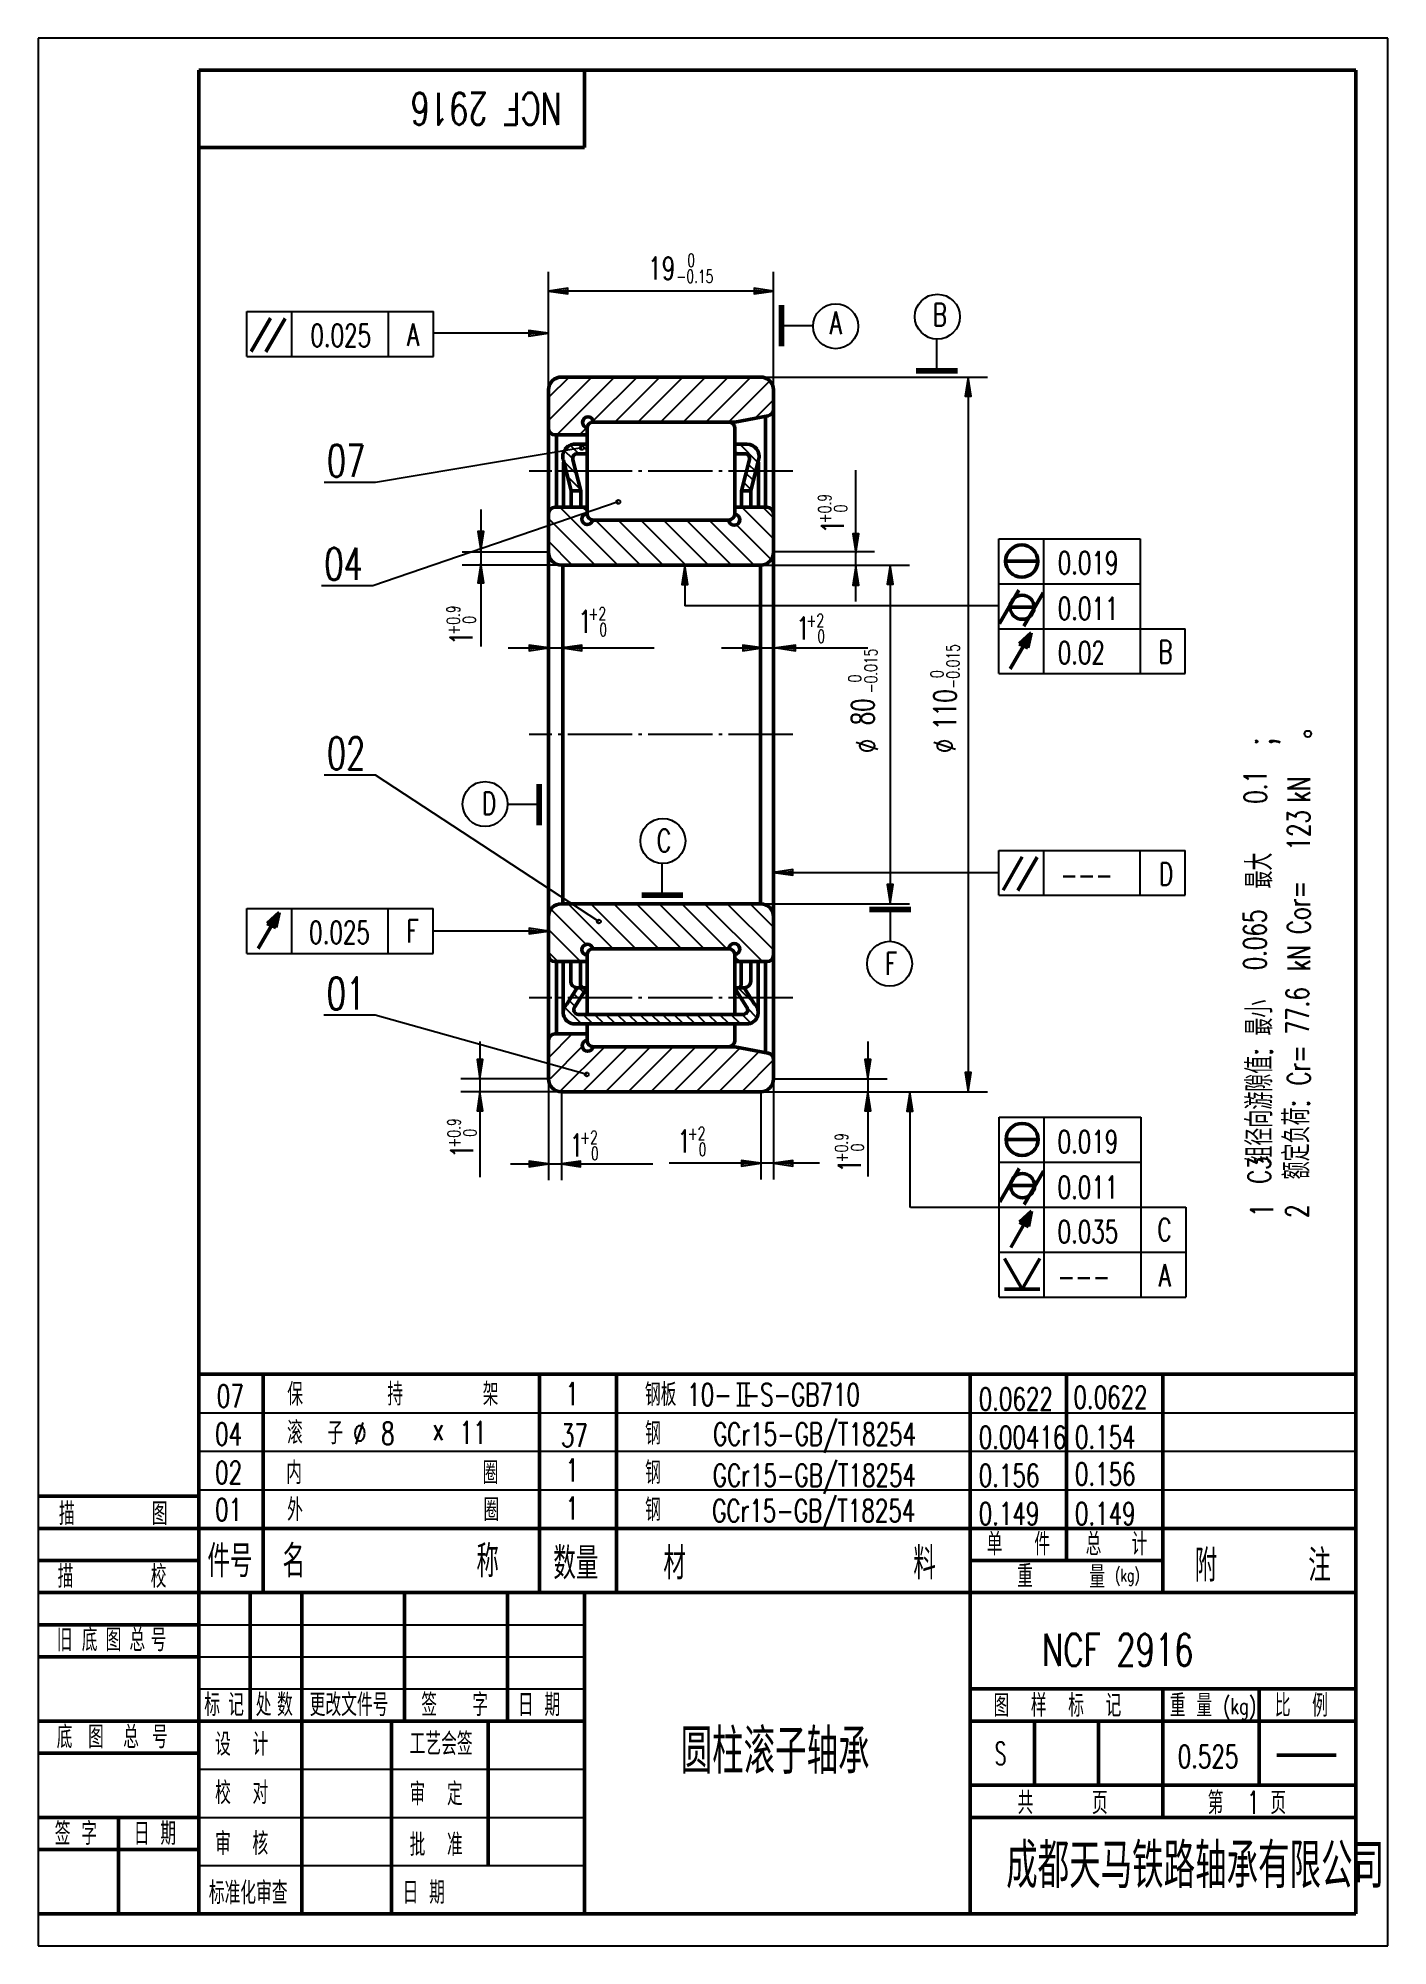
# Model space of a CAD drawing. Extents: x 0 to 210, y 0 to 297.
import ezdxf
from ezdxf.enums import TextEntityAlignment as Align

# ---------------------------------------------------------------- set-up
doc = ezdxf.new("R2010")
doc.units = 0
doc.header["$MEASUREMENT"] = 0
doc.linetypes.add('CENTER', pattern=[12.5, 10, -1, 0.5, -1])
doc.layers.get('0').update_dxf_attribs({"color": 6, "linetype": 'CONTINUOUS'})
doc.layers.get('DEFPOINTS').update_dxf_attribs({"linetype": 'CONTINUOUS'})
doc.layers.add('1', color=2, linetype='CONTINUOUS', lineweight=50)
for name, color, linetype in [('2', 6, 'CONTINUOUS'), ('3', 7, 'CENTER'), ('90', 7, 'CONTINUOUS')]:
    doc.layers.add(name, color=color, linetype=linetype)
doc.styles.add('HZ', font='SIMPLEX', dxfattribs={"width": 0.7, "bigfont": 'HZTXT'})
doc.dimstyles.get("Standard").update_dxf_attribs({"dimtxt": 0.18, "dimasz": 0.18, "dimexe": 0.18, "dimexo": 0.0625, "dimgap": 0.09, "dimtad": 0, "dimtih": 1, "dimtoh": 1, "dimdec": 4, "dimzin": 0, "dimdsep": 46, "dimtxsty": 'Standard', "dimcen": 0.09, "dimadec": 0, "dimazin": 0, "dimtfac": 1, "dimtdec": 4, "dimtofl": 0, "dimtmove": 0, "dimatfit": 3, "dimfxl": 0, "dimtolj": 1, "dimtzin": 0, "dimarcsym": 0})

# ---------------------------------------------------------------- blocks, each defined once
blk = doc.blocks.new('BLK', base_point=(1, 0))
for points in [[(0, 0), (1, 0), (0, 0.15), (0, -0.15), (1, 0)], [(0, 0.07), (0.5, 0), (0, -0.07)]]:
    blk.add_lwpolyline(points)
blk = doc.blocks.new('*D3')
at = {"color": 0, "linetype": 'ByBlock'}
for p, q in [((108.07, 244.24), (143.36, 244.24)), ((140.36, 241.24), (140.36, 135.97)), ((108.07, 132.97), (143.36, 132.97))]:
    blk.add_line(p, q, dxfattribs=at)
at = {"layer": 'DEFPOINTS', "color": 0, "linetype": 'ByBlock'}
for p in [(108.07, 244.24), (108.07, 132.97), (140.36, 132.97)]:
    blk.add_point(p, dxfattribs=at)
at = {"color": 0, "linetype": 'ByBlock', "xscale": 3, "yscale": 3, "zscale": 3}
for p, rotation in [((140.36, 244.24), 90), ((140.36, 132.97), 270)]:
    blk.add_blockref('BLK', p, dxfattribs=dict(at, rotation=rotation))
blk = doc.blocks.new('*D2')
at = {"color": 0, "linetype": 'ByBlock'}
for p, q in [((-152.5, 134.63), (-152.5, 153.01)), ((-117.5, 134.63), (-117.5, 153.01)), ((-120.5, 150.01), (-149.5, 150.01))]:
    blk.add_line(p, q, dxfattribs=at)
at = {"layer": 'DEFPOINTS', "color": 0, "linetype": 'ByBlock'}
for p in [(-152.5, 150.01), (-152.5, 134.63), (-117.5, 134.63)]:
    blk.add_point(p, dxfattribs=at)
at = {"color": 0, "linetype": 'ByBlock', "xscale": 3, "yscale": 3, "zscale": 3, "rotation": 180}
blk.add_blockref('BLK', (-152.5, 150.01), dxfattribs=at)
at = {"color": 0, "linetype": 'ByBlock', "xscale": 3, "yscale": 3, "zscale": 3}
blk.add_blockref('BLK', (-117.5, 150.01), dxfattribs=at)
blk = doc.blocks.new('ZL', base_point=(176.19, 35.82))
at = {"layer": '2', "style": 'HZ', "width": 0.7}
blk.add_text('重 量', height=3.5, dxfattribs=at).set_placement((176.34, 35.82))
blk = doc.blocks.new('*D4')
at = {"color": 0, "linetype": 'ByBlock'}
for p, q in [((112.4, 214.97), (135.57, 214.97)), ((132.57, 211.97), (132.57, 165.24)), ((112.4, 162.24), (135.57, 162.24))]:
    blk.add_line(p, q, dxfattribs=at)
at = {"layer": 'DEFPOINTS', "color": 0, "linetype": 'ByBlock'}
for p in [(112.4, 214.97), (112.4, 162.24), (132.57, 162.24)]:
    blk.add_point(p, dxfattribs=at)
at = {"color": 0, "linetype": 'ByBlock', "xscale": 3, "yscale": 3, "zscale": 3}
for p, rotation in [((132.57, 214.97), 90), ((132.57, 162.24), 270)]:
    blk.add_blockref('BLK', p, dxfattribs=dict(at, rotation=rotation))
blk = doc.blocks.new('*X5')
at = {"color": 0}
for p, q in [((84.92, 148.43), (84.19, 149.15)), ((111.65, 146.45), (108.94, 149.15)), ((84.52, 143.52), (81.89, 146.15)), ((83.56, 146.25), (82.62, 147.19)), ((84.24, 147.34), (83.31, 148.27)), ((111.84, 144.49), (110.36, 145.97)), ((82.28, 143.99), (82.16, 144.11)), ((86.29, 143.52), (84.79, 145.02)), ((88.05, 143.52), (86.55, 145.02)), ((89.82, 143.52), (88.32, 145.02)), ((91.59, 143.52), (90.09, 145.02)), ((93.36, 143.52), (91.86, 145.02)), ((95.13, 143.52), (93.63, 145.02)), ((96.89, 143.52), (95.39, 145.02)), ((98.66, 143.52), (97.16, 145.02)), ((100.43, 143.52), (98.93, 145.02)), ((102.2, 143.52), (100.7, 145.02)), ((103.96, 143.52), (102.46, 145.02)), ((105.73, 143.52), (104.23, 145.02)), ((107.5, 143.52), (106, 145.02)), ((109.27, 143.52), (107.77, 145.02)), ((110.91, 143.65), (109.54, 145.02))]:
    blk.add_line(p, q, dxfattribs=at)
blk = doc.blocks.new('*X6')
at = {"color": 0}
for p, q in [((108.89, 232.29), (108.4, 232.77)), ((112, 230.95), (109.16, 233.79)), ((111.98, 232.74), (111.12, 233.59)), ((111.3, 228.11), (110.12, 229.29)), ((111.65, 229.53), (110.49, 230.69)), ((110.95, 226.69), (109.76, 227.88))]:
    blk.add_line(p, q, dxfattribs=at)
blk = doc.blocks.new('*X7')
at = {"color": 0}
for p, q in [((83.17, 231.49), (81.86, 232.8)), ((84.14, 232.29), (82.79, 233.64)), ((85.41, 232.79), (84.41, 233.79)), ((83.76, 229.14), (81.76, 231.14)), ((84.35, 226.78), (82.35, 228.78))]:
    blk.add_line(p, q, dxfattribs=at)

msp = doc.modelspace()

# ---------------------------------------------------------------- linework, layer by layer
at = {"layer": '1'}
for p, q in [((25, 292), (25, 5)), ((205, 292), (25, 292)), ((85, 280), (85, 292)), ((205, 5), (205, 292)), ((25, 280), (85, 280)), ((115.50856, 249.0402), (115.50856, 255.4402)), ((115.80856, 249.0402), (115.80856, 255.4402)), ((33.13615, 248.21145), (36.13615, 253.4076)), ((35.44561, 248.17109), (38.44561, 253.36725)), ((143.01981, 245.36136), (136.61981, 245.36136)), ((143.01981, 245.06136), (136.61981, 245.06136)), ((108.40409, 237.23661), (113.59054, 238.22087)), ((82.91083, 226.54652), (81.71347, 231.31355)), ((81.73734, 223.97443), (81.73734, 231.0097)), ((84.41083, 226.52707), (83.20086, 231.36461)), ((109.41083, 226.52707), (110.66471, 231.3799)), ((110.91083, 226.52707), (112.10039, 231.35445)), ((112.08432, 223.97443), (112.08432, 230.97138)), ((150.49489, 215.59371), (155.49489, 215.59371)), ((150.64608, 215.59371), (150.64608, 215.59371)), ((149.5826, 205.85806), (152.5826, 211.05421)), ((151.29159, 208.42702), (155.02953, 208.42702)), ((153.36322, 205.44239), (156.36322, 210.63854)), ((151.26157, 198.79399), (154.51157, 204.42316)), ((154.51157, 204.42316), (152.62612, 202.7234)), ((152.62612, 202.7234), (154.00872, 202.06458)), ((153.90364, 203.40498), (153.04797, 202.56499)), ((153.93366, 203.44072), (153.67846, 202.26117)), ((154.51157, 204.42316), (154.00872, 202.06458)), ((151.26157, 198.79399), (151.26157, 198.79399)), ((77.81161, 180.87354), (77.81161, 174.47354)), ((78.11161, 180.87354), (78.11161, 174.47354)), ((150.12555, 164.34287), (153.12555, 169.53903)), ((152.43501, 164.30252), (155.43501, 169.49867)), ((100.31127, 163.73644), (93.91127, 163.73644)), ((100.31127, 163.43644), (93.91127, 163.43644)), ((34.24431, 155.25185), (37.49431, 160.88101)), ((37.49431, 160.88101), (35.60886, 159.18125)), ((37.49431, 160.88101), (36.99146, 158.52243)), ((129.36906, 161.47385), (135.76906, 161.47385)), ((129.36906, 161.17385), (135.76906, 161.17385)), ((35.60886, 159.18125), (36.99146, 158.52243)), ((36.88638, 159.86283), (36.03071, 159.02285)), ((36.9164, 159.89858), (36.6612, 158.71902)), ((34.24431, 155.25185), (34.24431, 155.25185)), ((81.69413, 145.31155), (81.69413, 153.23661)), ((112.04111, 145.31155), (112.04111, 153.23661)), ((82.25713, 146.63044), (83.86762, 149.15389)), ((83.52518, 146.20349), (85.36762, 149.15389)), ((83.86762, 149.15389), (85.36762, 149.15389)), ((109.86762, 149.15389), (108.36762, 149.15389)), ((110.21007, 146.20349), (108.36762, 149.15389)), ((111.47812, 146.63044), (109.86762, 149.15389)), ((108.40409, 139.97443), (113.59054, 138.99017)), ((150.55666, 125.54522), (155.55666, 125.54522)), ((150.70785, 125.54522), (150.70785, 125.54522)), ((149.64437, 115.80957), (152.64437, 121.00572)), ((153.42498, 115.3939), (156.42498, 120.59005)), ((151.35336, 118.37853), (155.09129, 118.37853)), ((151.32333, 108.7455), (154.57333, 114.37467)), ((154.57333, 114.37467), (152.68789, 112.67491)), ((153.96541, 113.35649), (153.10974, 112.5165)), ((153.99543, 113.39223), (153.74023, 112.21268)), ((154.57333, 114.37467), (154.07049, 112.01608)), ((152.68789, 112.67491), (154.07049, 112.01608)), ((153.08256, 102.24592), (150.33256, 107.00906)), ((151.32333, 108.7455), (151.32333, 108.7455)), ((153.08256, 102.24592), (155.83256, 107.00906)), ((150.33256, 102.24592), (155.83256, 102.24592)), ((25, 89), (205, 89)), ((35, 89), (35, 55)), ((78, 89), (78, 55)), ((90, 89), (90, 55)), ((145, 89), (145, 5)), ((160, 89), (160, 60)), ((175, 89), (175, 55)), ((0, 70), (25, 70)), ((0, 65), (25, 65)), ((25, 65), (205, 65)), ((0, 60), (25, 60)), ((145, 60), (175, 60)), ((0, 55), (25, 55)), ((25, 55), (205, 55)), ((33, 55), (33, 35)), ((41, 55), (41, 5)), ((57, 55), (57, 35)), ((73, 55), (73, 35)), ((85, 55), (85, 5)), ((0, 50), (25, 50)), ((0, 45), (25, 45)), ((145, 40), (205, 40)), ((175, 40), (175, 20)), ((190, 40), (190, 25)), ((0, 35), (25, 35)), ((25, 35), (85, 35)), ((55, 35), (55, 5)), ((70, 35), (70, 12.5)), ((145, 35), (205, 35)), ((155, 35), (155, 25)), ((165, 35), (165, 25)), ((0, 30), (25, 30)), ((192.75137, 29.70332), (201.9536, 29.70332)), ((145, 25), (205, 25)), ((0, 20), (25, 20)), ((12.5, 20), (12.5, 5)), ((145, 20), (205, 20)), ((0, 15), (25, 15)), ((0, 5), (205, 5))]:
    msp.add_line(p, q, dxfattribs=at)
at = {"layer": '1', "color": 2}
for p, q in [((112.40409, 244.23661), (81.40409, 244.23661)), ((79.40415, 242.23661), (79.40415, 134.97443)), ((114.40415, 242.23661), (114.40415, 134.97443)), ((113.15069, 238.1374), (113.15069, 223.97443)), ((85.40409, 235.23661), (80.39735, 235.23661)), ((80.65749, 223.97443), (80.65749, 235.23661)), ((85.40409, 236.23661), (85.40409, 222.97443)), ((108.40409, 237.23661), (86.40409, 237.23661)), ((108.40409, 222.97443), (108.40409, 236.23661)), ((83.52415, 233.78926), (85.41083, 233.78926)), ((83.86383, 232.28926), (85.41083, 232.28926)), ((108.40409, 233.78926), (110.27721, 233.78926)), ((108.40409, 232.28926), (109.99675, 232.28926)), ((82.91083, 226.54652), (82.91083, 223.97443)), ((82.91083, 226.52707), (84.41083, 226.52707)), ((84.41083, 226.52707), (84.41083, 223.97443)), ((109.41083, 226.52707), (109.41083, 223.97443)), ((110.91083, 226.52707), (109.41083, 226.52707)), ((110.91083, 226.52707), (110.91083, 223.97443)), ((80.40409, 223.97443), (85.40409, 223.97443)), ((113.40409, 223.97443), (108.40409, 223.97443)), ((107.40409, 221.97443), (86.40409, 221.97443)), ((112.40409, 214.97443), (81.40409, 214.97443)), ((81.64494, 214.97443), (81.64494, 162.23661)), ((112.40415, 214.97443), (112.40415, 162.23661)), ((112.40409, 162.23661), (81.40409, 162.23661)), ((107.40409, 155.23661), (86.40409, 155.23661)), ((80.40409, 153.23661), (85.40409, 153.23661)), ((80.65749, 153.23661), (80.65749, 141.97443)), ((82.86762, 153.23661), (82.86762, 150.15389)), ((84.36762, 153.23661), (84.36762, 149.65389)), ((85.40409, 145.0228), (85.40409, 154.34617)), ((108.40409, 154.23661), (108.40409, 145.0228)), ((113.40409, 153.23661), (108.40409, 153.23661)), ((109.36762, 153.23661), (109.36762, 149.65389)), ((110.86762, 153.23661), (110.86762, 150.15389)), ((113.15069, 139.07364), (113.15069, 153.23661)), ((83.4941, 143.5228), (110.24115, 143.5228)), ((84.03404, 145.0228), (109.70121, 145.0228)), ((85.40409, 140.97442), (85.40409, 143.47443)), ((108.40409, 143.47443), (108.40409, 140.97442)), ((85.40409, 141.97443), (80.40993, 141.97443)), ((108.40409, 139.97443), (86.40409, 139.97443)), ((112.40409, 132.97443), (81.40409, 132.97443))]:
    msp.add_line(p, q, dxfattribs=at)
at = {"layer": '1'}
for centre, radius in [((153.03296, 215.59371), 2.5), ((153.10051, 208.40021), 1.87837), ((153.09473, 125.54522), 2.5), ((153.16228, 118.35172), 1.87837)]:
    msp.add_circle(centre, radius, dxfattribs=at)
at = {"layer": '1', "color": 2}
for centre, radius, start, end in [((81.40409, 242.23661), 2, 90, 180), ((112.40409, 242.23661), 2, 0, 90), ((86.40409, 236.23661), 1, 90, 180), ((107.40409, 236.23661), 1, 360, 90), ((80.40409, 222.97443), 1, 90, 180), ((86.40409, 222.97443), 1, 180, 270), ((107.40409, 222.97443), 1, 270, 0), ((113.40409, 222.97443), 1, 0, 90), ((81.40409, 216.97443), 2, 180, 270), ((112.40409, 216.97443), 2, 270, 0), ((81.40409, 160.23661), 2, 90, 180), ((112.40409, 160.23661), 2, 360, 90), ((86.40409, 154.23661), 1, 90, 180), ((107.40409, 154.23661), 1, 360, 90), ((113.40409, 154.23661), 1, 270, 360), ((86.40409, 140.97443), 1, 180, 270), ((107.40409, 140.97443), 1, 270, 360), ((81.40409, 134.97443), 2, 180, 270), ((112.40409, 134.97443), 2, 270, 360)]:
    msp.add_arc(centre, radius, start, end, dxfattribs=at)
at = {"layer": '1'}
for centre, radius, start, end in [((85.55736, 237.19084), 0.84797, 3.0939492, 263.8429171), ((113.40409, 239.20333), 1, 280.7455463, 360), ((80.39735, 236.23661), 1, 180, 270), ((83.52415, 231.88926), 1.9, 90, 197.6381054), ((83.86383, 231.58926), 0.7, 90, 198.7188143), ((109.99675, 231.58926), 0.7, 342.5980813, 90), ((110.27721, 231.88926), 1.9, 342.7310859, 90), ((85.44986, 222.12769), 0.84797, 93.0939492, 353.8429171), ((108.30712, 222.02178), 0.84797, 183.0939492, 83.8429171), ((85.44986, 155.08335), 0.84797, 6.1570829, 266.9060508), ((108.30712, 155.18926), 0.84797, 276.1570829, 176.9060508), ((80.40409, 154.23661), 1, 180, 270), ((83.86762, 150.15389), 1, 180, 270), ((84.86762, 149.65389), 0.5, 180, 270), ((108.86762, 149.65389), 0.5, 270, 0), ((109.86762, 150.15389), 1, 270, 0), ((83.4941, 145.3228), 1.8, 133.409184, 270), ((84.03404, 145.7228), 0.7, 136.6304084, 270), ((109.70121, 145.7228), 0.7, 270, 43.3695916), ((110.24115, 145.3228), 1.8, 270, 46.590816), ((80.40993, 140.97443), 1, 90, 180), ((85.49504, 140.13134), 0.84797, 96.1570829, 356.9060508), ((113.40409, 138.0077), 1, 0, 79.2544537)]:
    msp.add_arc(centre, radius, start, end, dxfattribs=at)
at = {"layer": '2'}
for p, q in [((0, 297), (0, 0)), ((210, 297), (0, 297)), ((210, 0), (210, 297)), ((32.48829, 247.42047), (32.48829, 254.42047)), ((32.48829, 254.42047), (61.48829, 254.42047)), ((39.48829, 247.42047), (39.48829, 254.42047)), ((54.48829, 247.42047), (54.48829, 254.42047)), ((61.48829, 247.42047), (61.48829, 254.42047)), ((76.47241, 251.04849), (61.48829, 251.04849)), ((115.50856, 252.2402), (120.50856, 252.2402)), ((139.81981, 245.06136), (139.81981, 250.06136)), ((32.48829, 247.42047), (61.48829, 247.42047)), ((82.60564, 244.23661), (79.40409, 241.03506)), ((86.14118, 244.23661), (79.40415, 237.49958)), ((89.67671, 244.23661), (80.67671, 235.23661)), ((93.21225, 244.23661), (86.37842, 237.40278)), ((96.74778, 244.23661), (89.74778, 237.23661)), ((100.28331, 244.23661), (93.28331, 237.23661)), ((103.81885, 244.23661), (96.81885, 237.23661)), ((107.35438, 244.23661), (100.35438, 237.23661)), ((110.88992, 244.23661), (103.88992, 237.23661)), ((113.82894, 243.6401), (107.56108, 237.37224)), ((114.40409, 240.67972), (111.55987, 237.8355)), ((85.34542, 236.36978), (84.21225, 235.23661)), ((84.59143, 233.19516), (52.48122, 227.79781)), ((52.48122, 227.79781), (44.48122, 227.79781)), ((90.26589, 224.79781), (52.09091, 211.75122)), ((81.18056, 223.97443), (90.18056, 214.97443)), ((84.71609, 223.97443), (85.40409, 223.28642)), ((109.46483, 223.97443), (114.40409, 219.03516)), ((112.78357, 223.94272), (114.44988, 222.28062)), ((79.40415, 222.2153), (86.64502, 214.97443)), ((86.71609, 221.97443), (93.71609, 214.97443)), ((90.25162, 221.97443), (97.25162, 214.97443)), ((93.78716, 221.97443), (100.78716, 214.97443)), ((97.32269, 221.97443), (104.32269, 214.97443)), ((100.85822, 221.97443), (107.85822, 214.97443)), ((104.39376, 221.97443), (111.39376, 214.97443)), ((108.65519, 221.24853), (114.05631, 215.84741)), ((79.40409, 218.67982), (83.10949, 214.97443)), ((149.49017, 219.06124), (171.49017, 219.06124)), ((149.49017, 198.06124), (149.49017, 219.06124)), ((156.49017, 198.06124), (156.49017, 219.06124)), ((171.49017, 219.06124), (171.49017, 198.06124)), ((52.09091, 211.75122), (44.09091, 211.75122)), ((100.60901, 212.16478), (100.60901, 208.60574)), ((149.49017, 212.06124), (171.49017, 212.06124)), ((149.49017, 208.60574), (100.60901, 208.60574)), ((149.49017, 205.06124), (178.49017, 205.06124)), ((178.49017, 198.06124), (178.49017, 205.06124)), ((149.49017, 198.06124), (178.49017, 198.06124)), ((127.30061, 187.37573), (130.66055, 186.3099)), ((139.35508, 187.37573), (142.71502, 186.3099)), ((52.48122, 182.26069), (44.48122, 182.26069)), ((87.24852, 159.46884), (52.48122, 182.26069)), ((78.11161, 177.67354), (73.11161, 177.67354)), ((149.47769, 170.55189), (178.47769, 170.55189)), ((149.47769, 163.55189), (149.47769, 170.55189)), ((156.47769, 163.55189), (156.47769, 170.55189)), ((171.47769, 163.55189), (171.47769, 170.55189)), ((178.47769, 163.55189), (178.47769, 170.55189)), ((97.11127, 163.43644), (97.11127, 168.43644)), ((117.43638, 167.11807), (149.55022, 167.11807)), ((149.47769, 163.55189), (178.47769, 163.55189)), ((32.47291, 154.51909), (32.47291, 161.51909)), ((32.47291, 161.51909), (61.47291, 161.51909)), ((39.47291, 154.51909), (39.47291, 161.51909)), ((54.47291, 154.51909), (54.47291, 161.51909)), ((61.47291, 154.51909), (61.47291, 161.51909)), ((79.77759, 161.40044), (85.26672, 155.91131)), ((82.47695, 162.23661), (89.47695, 155.23661)), ((86.01248, 162.23661), (93.01248, 155.23661)), ((89.54802, 162.23661), (96.54802, 155.23661)), ((93.08355, 162.23661), (100.08355, 155.23661)), ((96.61909, 162.23661), (103.61909, 155.23661)), ((100.15462, 162.23661), (107.15462, 155.23661)), ((103.69015, 162.23661), (112.69015, 153.23661)), ((107.22569, 162.23661), (114.40415, 155.05815)), ((110.76122, 162.23661), (114.40415, 158.59369)), ((132.56906, 161.47385), (132.56906, 156.47385)), ((76.54747, 157.98288), (61.48829, 157.98288)), ((79.40415, 158.23835), (84.40588, 153.23661)), ((32.47291, 154.51909), (61.47291, 154.51909)), ((79.40415, 154.70281), (80.87035, 153.23661)), ((108.40409, 153.98714), (109.15462, 153.23661)), ((52.45119, 144.87073), (44.45119, 144.87073)), ((85.35703, 135.66663), (52.45119, 144.87073)), ((83.10863, 141.97443), (79.40415, 138.26994)), ((84.65905, 139.98931), (79.66191, 134.99218)), ((88.1797, 139.97443), (81.19107, 132.9858)), ((91.71523, 139.97443), (84.71523, 132.97443)), ((95.25076, 139.97443), (88.25076, 132.97443)), ((98.7863, 139.97443), (91.7863, 132.97443)), ((102.32183, 139.97443), (95.32183, 132.97443)), ((105.85737, 139.97443), (98.85737, 132.97443)), ((109.23518, 139.81671), (102.3929, 132.97443)), ((112.20678, 139.25277), (105.92843, 132.97443)), ((114.40415, 137.9146), (109.46397, 132.97443)), ((135.62501, 132.96236), (135.62501, 114.97142)), ((135.62501, 132.96236), (135.62501, 132.96236)), ((149.55194, 129.01275), (171.55194, 129.01275)), ((149.55194, 101.01275), (149.55194, 129.01275)), ((156.55194, 101.01275), (156.55194, 129.01275)), ((171.55194, 129.01275), (171.55194, 101.01275)), ((149.55194, 122.01275), (171.55194, 122.01275)), ((135.7142, 115.01275), (178.55194, 115.01275)), ((178.55194, 115.01275), (178.55194, 101.01275)), ((149.55194, 108.01275), (178.55194, 108.01275)), ((149.55194, 101.01275), (178.55194, 101.01275)), ((108.73346, 87.61195), (110.73346, 87.61195)), ((109.23346, 84.11195), (109.23346, 87.61195)), ((110.23346, 84.11195), (110.23346, 87.61195)), ((108.73346, 84.11195), (110.73346, 84.11195)), ((25, 83), (205, 83)), ((49.49143, 78.11653), (50.55727, 81.47647)), ((25, 77), (205, 77)), ((25, 71), (205, 71)), ((25, 50), (85, 50)), ((25, 45), (85, 45)), ((25, 40), (85, 40)), ((25, 27.5), (85, 27.5)), ((25, 20), (85, 20)), ((25, 12.5), (85, 12.5)), ((0, 0), (210, 0))]:
    msp.add_line(p, q, dxfattribs=at)
at = {"layer": '2', "linetype": 'ByBlock'}
for p, q in [((127.22074, 209.32062), (127.22074, 229.7546)), ((68.87409, 223.60038), (68.87409, 202.27904)), ((79.40415, 216.97443), (65.97681, 216.97443)), ((114.44988, 217.05922), (130.11801, 217.05922)), ((81.64494, 214.97443), (65.97681, 214.97443)), ((73.13744, 202.06894), (95.85027, 202.06894)), ((106.3285, 202.06894), (129.10139, 202.06894)), ((68.73809, 140.7959), (68.73809, 119.68903)), ((129.08334, 140.7959), (129.08334, 119.76625)), ((79.40415, 134.97443), (65.73809, 134.97443)), ((79.40415, 134.97443), (79.40415, 119.18861)), ((114.40415, 134.98393), (132.08334, 134.98393)), ((114.41734, 134.97448), (114.41734, 119.29488)), ((81.40409, 132.97443), (65.73809, 132.97443)), ((81.40409, 132.97443), (81.40409, 119.18861)), ((112.41739, 132.97447), (112.41739, 119.29488)), ((121.58048, 121.8284), (98.17711, 121.8284)), ((73.48271, 121.72213), (95.65223, 121.72213))]:
    msp.add_line(p, q, dxfattribs=at)
at = {"layer": '2'}
for points in [[(128.98058, 186.0547, 0.065754283), (129.45078, 186.1168, 0.078428939), (129.81465, 186.27894, 0.107173813), (130.09783, 186.5643, 0.166135476), (130.16014, 186.8203, 0.142966599), (130.08024, 187.09403, 0.107173813), (129.81465, 187.36166, 0.078428939), (129.45078, 187.5238, 0.065754283), (128.98058, 187.5859, 0.065754283), (128.51038, 187.5238, 0.078428939), (128.14651, 187.36166, 0.107173813), (127.88093, 187.09403, 0.142966599), (127.80103, 186.8203, 0.142966599), (127.88093, 186.54657, 0.107173813), (128.14651, 186.27894, 0.078428939), (128.51038, 186.1168, 0.065754283)], [(141.03505, 186.0547, 0.065754283), (141.50525, 186.1168, 0.078428939), (141.86912, 186.27894, 0.107173813), (142.15229, 186.5643, 0.166135476), (142.2146, 186.8203, 0.142966599), (142.1347, 187.09403, 0.107173813), (141.86912, 187.36166, 0.078428939), (141.50525, 187.5238, 0.065754283), (141.03505, 187.5859, 0.065754283), (140.56485, 187.5238, 0.078428939), (140.20098, 187.36166, 0.107173813), (139.93539, 187.09403, 0.142966599), (139.85549, 186.8203, 0.142966599), (139.93539, 186.54657, 0.107173813), (140.20098, 186.27894, 0.078428939), (140.56485, 186.1168, 0.065754283)], [(50.81247, 79.7965, 0.065754283), (50.75037, 80.2667, 0.078428939), (50.58823, 80.63057, 0.107173813), (50.30287, 80.91375, 0.166135476), (50.04687, 80.97606, 0.142966599), (49.77314, 80.89615, 0.107173813), (49.50551, 80.63057, 0.078428939), (49.34337, 80.2667, 0.065754283), (49.28127, 79.7965, 0.065754283), (49.34337, 79.3263, 0.078428939), (49.50551, 78.96243, 0.107173813), (49.77314, 78.69685, 0.142966599), (50.04687, 78.61695, 0.142966599), (50.3206, 78.69685, 0.107173813), (50.58823, 78.96243, 0.078428939), (50.75037, 79.3263, 0.065754283)]]:
    msp.add_lwpolyline(points, format="xyb", close=True, dxfattribs=at)
for centre, radius in [((124.08297, 252.15013), 3.5), ((139.90988, 253.63577), 3.5), ((84.59143, 233.19516), 0.3), ((90.26589, 224.79781), 0.3), ((197.55988, 188.67811), 0.5), ((69.5372, 177.76361), 3.5), ((97.20134, 172.01084), 3.5), ((87.24852, 159.46884), 0.3), ((132.47899, 152.89944), 3.5), ((85.35703, 135.66663), 0.3)]:
    msp.add_circle(centre, radius, dxfattribs=at)
at = {"layer": '3'}
for p, q in [((117.40409, 229.60552), (76.40409, 229.60552)), ((117.40415, 188.60552), (76.40415, 188.60552)), ((117.40409, 147.60552), (76.40409, 147.60552))]:
    msp.add_line(p, q, dxfattribs=at)

# ---------------------------------------------------------------- block references
at = {"layer": '2', "xscale": 3, "yscale": 3, "zscale": 3}
for p in [(79.35438, 251.04849), (79.39735, 157.98288)]:
    msp.add_blockref('BLK', p, dxfattribs=at)
at = {"layer": '2'}
for name, p in [('*X7', (0, 0)), ('*X6', (0, 0)), ('*X5', (0, 0)), ('ZL', (175.93817, 35.65471))]:
    msp.add_blockref(name, p, dxfattribs=at)
at = {"layer": '2', "linetype": 'ByBlock', "xscale": 3, "yscale": 3, "zscale": 3}
for p, rotation in [((68.87409, 217.18889), 270), ((127.22074, 216.84475), 270), ((68.87409, 215.18889), 90), ((127.22074, 214.84475), 90), ((81.60564, 202.06894), 180), ((114.85676, 202.06894), 180), ((68.73809, 134.97443), 270), ((129.08334, 134.98393), 270), ((68.73809, 132.97443), 90), ((129.08334, 132.98393), 90), ((81.40409, 121.72213), 180), ((114.41734, 121.8284), 180)]:
    msp.add_blockref('BLK', p, dxfattribs=dict(at, rotation=rotation))
at = {"layer": '2', "xscale": 3, "yscale": 3, "zscale": 3}
for p, rotation in [((100.60901, 214.93244), 90), ((114.43487, 167.11807), 180), ((135.62501, 132.96236), 90)]:
    msp.add_blockref('BLK', p, dxfattribs=dict(at, rotation=rotation))
at = {"layer": '2', "linetype": 'ByBlock', "xscale": 3, "yscale": 3, "zscale": 3}
for p in [(79.40409, 202.06894), (112.65521, 202.06894), (79.40415, 121.72213), (112.41739, 121.8284)]:
    msp.add_blockref('BLK', p, dxfattribs=at)

# ---------------------------------------------------------------- texts
at = {"layer": '2', "style": 'HZ'}
for s, height, width, p in [('B', 3.5, 0.7, (139.18931, 252.1923)), ('A', 3.5, 0.7, (57.40786, 249.10044)), ('07', 5, 0.7, (44.91527, 228.70928)), ('04', 5, 0.7, (44.52497, 212.64482)), ('B', 3.5, 0.7, (174.28965, 199.70547)), ('02', 5, 0.7, (44.91527, 183.1543)), ('D', 3.5, 0.7, (69.06782, 176.12336)), ('C', 3.5, 0.7, (96.2706, 170.33504)), ('D', 3.5, 0.7, (174.39726, 165.12463)), ('F', 3.5, 0.7, (57.31743, 156.21694)), ('F', 3.5, 0.7, (131.75842, 151.16168)), ('01', 5, 0.7, (44.88525, 145.76433)), ('C', 3.5, 0.7, (174.14125, 109.75217)), ('A', 3.5, 0.7, (174.35142, 102.6391)), ('07', 3.5, 0.7, (27.80183, 83.83772)), ('保', 3.5, 0.7, (38.76044, 84.12367)), ('持', 3.5, 0.7, (54.32767, 84.12367)), ('架', 3.5, 0.7, (69.15931, 84.12367)), ('1', 3.5, 0.7, (82.05166, 84.19533)), ('钢板 10- -S-GB710', 3.5, 0.7, (94.40408, 84.06144)), ('04', 3.5, 0.7, (27.53162, 77.92208)), ('滚', 3.5, 0.7, (38.7154, 78.13654)), ('子', 3.5, 0.7, (44.99776, 78.09486)), ('x', 3.5, 0.7, (61.36819, 78.70845)), ('钢', 3.5, 0.7, (94.43917, 78.01144)), ('02', 3.5, 0.7, (27.53162, 71.93495)), ('内', 3.5, 0.7, (38.59531, 71.8992)), ('圈', 3.5, 0.7, (69.15931, 71.8992)), ('1', 3.5, 0.7, (82.05166, 72.30113)), ('钢', 3.5, 0.7, (94.43917, 71.8992)), ('描', 3.5, 0.7, (3.22753, 65.50101)), ('图', 3.5, 0.7, (17.66888, 65.50101)), ('01', 3.5, 0.7, (27.53162, 66.16228)), ('外', 3.5, 0.7, (38.74543, 66.12653)), ('圈', 3.5, 0.7, (69.27941, 66.12653)), ('1', 3.5, 0.7, (82.05166, 66.3569)), ('钢', 3.5, 0.7, (94.43917, 66.12653)), ('件号', 5, 0.7, (26.33068, 57.38711)), ('名', 5, 0.7, (38.02486, 57.38711)), ('称', 5, 0.7, (68.18355, 57.38711)), ('数量', 5, 0.7, (80.16295, 57.04754)), ('材', 5, 0.7, (97.27639, 57.04754)), ('料', 5, 0.7, (136.17194, 57.04754)), ('单', 3.5, 0.7, (147.5809, 60.7828)), ('件', 3.5, 0.7, (154.99672, 60.7828)), ('总', 3.5, 0.7, (162.983, 60.7828)), ('计', 3.5, 0.7, (170.1136, 60.7828)), ('描', 3.5, 0.7, (3.03238, 55.74288)), ('校', 3.5, 0.7, (17.51876, 55.74288)), ('重', 3.5, 0.7, (152.32463, 55.7965)), ('量', 3.5, 0.7, (163.55344, 55.68926)), ('附', 5, 0.7, (179.94632, 56.70797)), ('注', 5, 0.7, (197.63021, 56.70797)), ('(kg)', 2, 0.7, (167.54658, 56.70797)), ('旧', 3.5, 0.7, (2.88226, 45.85964)), ('底', 3.5, 0.7, (6.78533, 45.85964)), ('图', 3.5, 0.7, (10.49324, 45.85964)), ('总', 3.5, 0.7, (14.20115, 45.85964)), ('号', 3.5, 0.7, (17.51876, 45.85964)), ('标', 3.5, 0.7, (25.8503, 35.76194)), ('记', 3.5, 0.7, (29.55821, 35.76194)), ('处', 3.5, 0.7, (33.85158, 35.76194)), ('数', 3.5, 0.7, (37.16919, 35.76194)), ('更改文件号', 3.5, 0.7, (42.24318, 35.76194)), ('签   字', 3.5, 0.7, (59.61182, 35.76194)), ('日 期', 3.5, 0.7, (74.63862, 35.76194)), ('图  样  标  记', 3.5, 0.7, (148.64674, 35.65471)), ('比  例', 3.5, 0.7, (192.42112, 35.65471)), ('底', 3.5, 0.7, (2.88226, 30.75777)), ('图', 3.5, 0.7, (7.7611, 30.75777)), ('总', 3.5, 0.7, (13.22539, 30.75777)), ('号', 3.5, 0.7, (17.71391, 30.75777)), ('设  计', 3.5, 0.7, (27.53162, 29.61396)), ('工艺会签', 3.5, 0.7, (57.79539, 29.68545)), ('圆柱滚子轴承', 7, 0.7, (99.96351, 26.77231)), ('S', 3.5, 0.6, (148.84189, 28.20207)), ('校  对', 3.5, 0.7, (27.53162, 22.05409)), ('审  定', 3.5, 0.7, (57.79539, 21.87537)), ('共     页', 3.5, 0.7, (152.38467, 20.49923)), ('第    页', 3.5, 0.7, (181.97291, 20.49923)), ('1', 3.5, 0.6, (188.14824, 20.56788)), ('签 字', 3.5, 0.7, (2.58203, 15.70952)), ('日 期', 3.5, 0.7, (14.87668, 15.70952)), ('审  核', 3.5, 0.7, (27.53162, 14.15465)), ('批  准', 3.5, 0.7, (57.79539, 13.97593)), ('标准化审查', 3.5, 0.7, (26.55586, 6.48755)), ('日 期', 3.5, 0.7, (56.71454, 6.54117))]:
    msp.add_text(s, height=height, dxfattribs=dict(at, width=width)).set_placement(p)
at = {"layer": '2', "style": 'HZ', "width": 0.7}
msp.add_text('A', height=3.5, dxfattribs=at).set_placement((124.10246, 250.92339), align=Align.CENTER)
for s, height, p in [('  组径向游隙值: 最小        最大        ;', 4, (192.03012, 117.9436)), ('Cr=      kN Cor=      kN', 3.5, (197.90515, 133.91819)), ('额定负荷:', 4, (197.81508, 119.33461)), ('1', 3.5, (192.13828, 113.50014)), ('2', 3.5, (197.60804, 113.32835))]:
    msp.add_text(s, height=height, rotation=90, dxfattribs=at).set_placement(p)
at = {"layer": '2', "style": 'HZ', "width": 0.761019}
msp.add_text('(kg)', height=2.5, dxfattribs=at).set_placement((184.3748, 36.08364), (189.53885, 36.08364), align=Align.FIT)
at = {"layer": '90', "style": 'HZ', "width": 0.7}
for s, height, rotation, p in [('NCF 2916', 5, 180, (81.48161, 288.50975)), ('+0.9', 2, 90, (123.37201, 221.47913)), ('0', 2, 90, (125.87201, 223.17913)), ('1', 3.5, 90, (125.37201, 219.89579)), ('+0.9', 2, 90, (65.58588, 204.12288)), ('0', 2, 90, (68.08588, 205.82288)), ('1', 3.5, 90, (67.58588, 202.53954)), ('-0.015', 2, 90, (143.34545, 195.69831)), ('-0.015', 2, 90, (130.56028, 194.9869)), ('0', 2, 90, (128.06028, 196.6869)), ('0', 2, 90, (140.84545, 197.39831)), ('80', 3.5, 90, (130.06028, 190.02024)), ('110', 3.5, 90, (142.84545, 189.33165)), ('0.1', 3.5, 90, (191.14676, 177.80185)), ('123', 3.5, 90, (197.87069, 170.52772)), ('0.065', 3.5, 90, (191.06019, 151.87564)), ('77.6', 3.5, 90, (197.68421, 141.90259)), ('+0.9', 2, 90, (65.68791, 124.27581)), ('0', 2, 90, (68.18791, 125.97581)), ('+0.9', 2, 90, (125.98648, 121.97558)), ('1', 3.5, 90, (67.68791, 122.69247)), ('0', 2, 90, (128.48648, 123.67558)), ('C3', 3.5, 90, (191.7604, 118.60866)), ('1', 3.5, 90, (127.98648, 120.39225))]:
    msp.add_text(s, height=height, rotation=rotation, dxfattribs=at).set_placement(p)
for s, height, p in [('19', 3.5, (94.92306, 259.41613)), ('0', 2, (101.00639, 261.41613)), ('-0.15', 2, (99.30639, 258.91613)), ('0.025', 3.5, (42.34406, 248.96422)), ('0.019', 3.5, (158.63231, 213.57133)), ('1', 3.5, (84.03581, 204.41982)), ('+2', 2, (85.61915, 206.41982)), ('0.011', 3.5, (158.63231, 206.45826)), ('0', 2, (87.31915, 203.91982)), ('1', 3.5, (117.95376, 203.37426)), ('+2', 2, (119.53709, 205.37426)), ('0', 2, (121.23709, 202.87426)), ('0.02', 3.5, (158.63231, 199.56853)), ('---', 3.5, (159.05256, 164.99912)), ('0.025', 3.5, (42.16823, 156.01993)), ('1', 3.5, (82.73246, 122.87386)), ('+2', 2, (84.31579, 124.87386)), ('1', 3.5, (99.48206, 123.5012)), ('+2', 2, (101.06539, 125.5012)), ('0', 2, (102.76539, 123.0012)), ('0.019', 3.5, (158.6115, 123.44494)), ('0', 2, (86.01579, 122.37386)), ('0.011', 3.5, (158.6115, 116.33187)), ('0.035', 3.5, (158.6115, 109.44214)), ('---', 3.5, (158.6115, 102.44214)), ('0.0622', 3.5, (146.33859, 83.38059)), ('0.0622', 3.5, (161.08292, 83.6533)), ('8', 3.5, (53.35088, 78.03827)), ('11', 3.5, (65.5667, 78.15634)), ('GCr15-GB/T18254', 3.5, (105.00053, 77.91296)), ('0.00416', 3.5, (146.33859, 77.43063)), ('0.154', 3.5, (161.31261, 77.44691)), ('GCr15-GB/T18254', 3.5, (104.97709, 71.51477)), ('0.156', 3.5, (146.33859, 71.4864)), ('0.156', 3.5, (161.31261, 71.70999)), ('GCr15-GB/T18254', 3.5, (104.88319, 65.99561)), ('0.149', 3.5, (146.33859, 65.54216)), ('0.149', 3.5, (161.31261, 65.54413)), ('NCF 2916', 5, (156.20789, 43.58042)), ('0.525', 3.5, (177.29945, 27.72792)), ('成都天马铁路轴承有限公司', 7, (150.61555, 8.98027))]:
    msp.add_text(s, height=height, dxfattribs=at).set_placement(p)
msp.add_text('37', height=3.5, dxfattribs=at).set_placement((83.43546, 77.70842), align=Align.CENTER)

# ---------------------------------------------------------------- dimensions: what is measured, and where the dimension line sits
at = {"layer": '2'}
dim = msp.add_linear_dim(base=(79.40415, 257.62201), p1=(114.40415, 242.23661), p2=(79.40415, 242.23661), text=' ', dimstyle='Standard', dxfattribs=at)
dim.commit()
dim.dimension.update_dxf_attribs({"geometry": '*D2', "text_midpoint": (96.90415, 261.12201), "insert": (231.90033, 107.60991)})
dim = msp.add_linear_dim(base=(144.69864, 132.97443), p1=(112.40409, 244.23661), p2=(112.40409, 132.97443), angle=90, text='   ', dimstyle='Standard', dxfattribs=at)
dim.commit()
dim.dimension.update_dxf_attribs({"geometry": '*D3', "text_midpoint": (141.19864, 188.60552), "insert": (4.33841, 0)})
dim = msp.add_linear_dim(base=(132.56911, 162.23661), p1=(112.40415, 214.97443), p2=(112.40415, 162.23661), angle=90, text=' ', dimstyle='Standard', dxfattribs=at)
dim.commit()
dim.dimension.update_dxf_attribs({"geometry": '*D4', "text_midpoint": (129.06911, 188.60552)})

doc.saveas('drawing.dxf')
